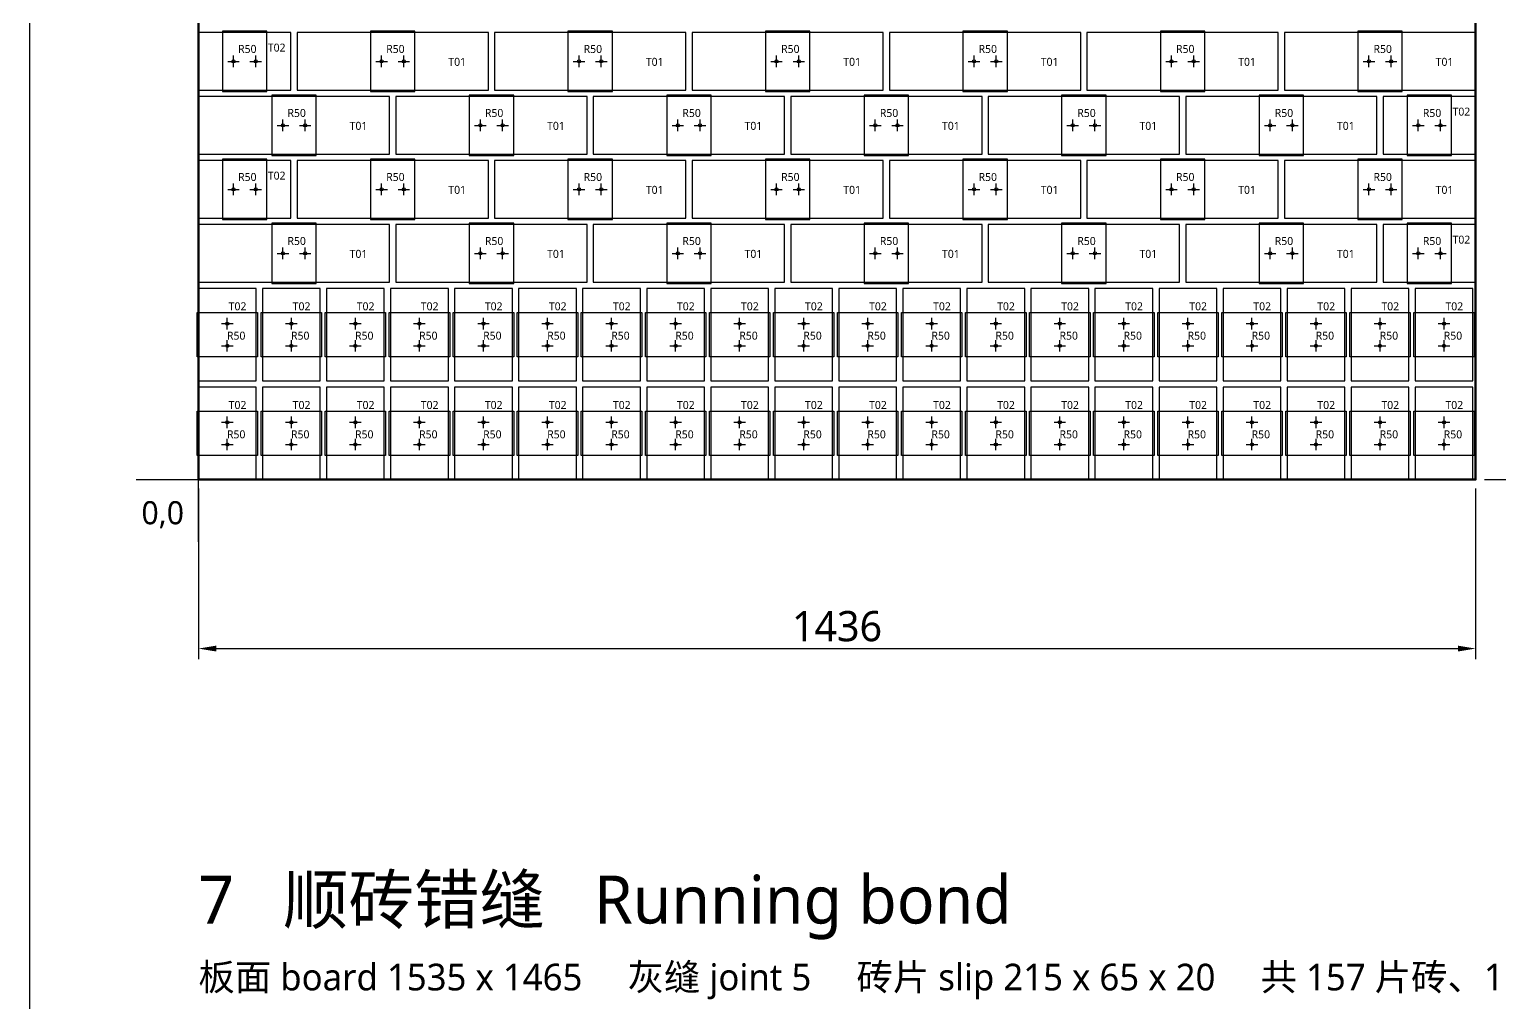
# Model space of a CAD drawing. Header units: millimetres. Extents: x -190 to 8130, y -7782 to 208.
# Drawn here: x -190 to 1463, y -5660 to -4565 of the extents above; entities that cross this region are included whole.
import ezdxf
from ezdxf.enums import TextEntityAlignment as Align

# ---------------------------------------------------------------- set-up
doc = ezdxf.new("R2010")
doc.units = ezdxf.units.MM
for name, color, linetype in [('BOARD', 7, 'Continuous'), ('BORDER', 7, 'Continuous'), ('DIM', 8, 'Continuous'), ('ORIGIN', 1, 'Continuous'), ('P4_CLIP', 4, 'Continuous'), ('P4_HOLE', 1, 'Continuous'), ('P4_SLIP', 7, 'Continuous'), ('P4_TXT_B', 7, 'Continuous'), ('P4_TXT_C', 4, 'Continuous'), ('TITLE', 7, 'Continuous')]:
    doc.layers.add(name, color=color, linetype=linetype)
doc.styles.add('CN', font='msyh.ttc')
doc.dimstyles.new('MM', dxfattribs={"dimtxt": 34, "dimasz": 20, "dimexe": 12, "dimexo": 10, "dimgap": 8, "dimtad": 1, "dimdec": 1, "dimdsep": 46, "dimtxsty": 'CN', "dimcen": 2.5, "dimazin": 3, "dimtfac": 1, "dimtmove": 0, "dimatfit": 3})

msp = doc.modelspace()

# ---------------------------------------------------------------- linework, layer by layer
at = {"layer": 'BOARD', "lineweight": 50}
msp.add_lwpolyline([(0, -5071.5), (1436, -5071.5), (1436, -3554.5), (0, -3554.5)], close=True, dxfattribs=at)
at = {"layer": 'BORDER'}
msp.add_lwpolyline([(-190, -7781.5), (8129.51, -7781.5), (8129.51, 207.69), (-190, 207.69)], close=True, dxfattribs=at)
at = {"layer": 'ORIGIN'}
for p, q in [((0, -5141.5), (0, -4981.5)), ((-70, -5071.5), (90, -5071.5))]:
    msp.add_line(p, q, dxfattribs=at)
at = {"layer": 'P4_CLIP'}
for points in [[(27, -4635), (77, -4635), (77, -4567), (27, -4567)], [(193.5, -4635), (243.5, -4635), (243.5, -4567), (193.5, -4567)], [(415.5, -4635), (465.5, -4635), (465.5, -4567), (415.5, -4567)], [(637.5, -4635), (687.5, -4635), (687.5, -4567), (637.5, -4567)], [(859.5, -4635), (909.5, -4635), (909.5, -4567), (859.5, -4567)], [(1081.5, -4635), (1131.5, -4635), (1131.5, -4567), (1081.5, -4567)], [(1303.5, -4635), (1353.5, -4635), (1353.5, -4567), (1303.5, -4567)], [(82.5, -4707), (132.5, -4707), (132.5, -4639), (82.5, -4639)], [(304.5, -4707), (354.5, -4707), (354.5, -4639), (304.5, -4639)], [(526.5, -4707), (576.5, -4707), (576.5, -4639), (526.5, -4639)], [(748.5, -4707), (798.5, -4707), (798.5, -4639), (748.5, -4639)], [(970.5, -4707), (1020.5, -4707), (1020.5, -4639), (970.5, -4639)], [(1192.5, -4707), (1242.5, -4707), (1242.5, -4639), (1192.5, -4639)], [(1359, -4707), (1409, -4707), (1409, -4639), (1359, -4639)], [(27, -4779), (77, -4779), (77, -4711), (27, -4711)], [(193.5, -4779), (243.5, -4779), (243.5, -4711), (193.5, -4711)], [(415.5, -4779), (465.5, -4779), (465.5, -4711), (415.5, -4711)], [(637.5, -4779), (687.5, -4779), (687.5, -4711), (637.5, -4711)], [(859.5, -4779), (909.5, -4779), (909.5, -4711), (859.5, -4711)], [(1081.5, -4779), (1131.5, -4779), (1131.5, -4711), (1081.5, -4711)], [(1303.5, -4779), (1353.5, -4779), (1353.5, -4711), (1303.5, -4711)], [(82.5, -4851), (132.5, -4851), (132.5, -4783), (82.5, -4783)], [(304.5, -4851), (354.5, -4851), (354.5, -4783), (304.5, -4783)], [(526.5, -4851), (576.5, -4851), (576.5, -4783), (526.5, -4783)], [(748.5, -4851), (798.5, -4851), (798.5, -4783), (748.5, -4783)], [(970.5, -4851), (1020.5, -4851), (1020.5, -4783), (970.5, -4783)], [(1192.5, -4851), (1242.5, -4851), (1242.5, -4783), (1192.5, -4783)], [(1359, -4851), (1409, -4851), (1409, -4783), (1359, -4783)], [(-1.5, -4933.5), (-1.5, -4883.5), (66.5, -4883.5), (66.5, -4933.5)], [(70.5, -4933.5), (70.5, -4883.5), (138.5, -4883.5), (138.5, -4933.5)], [(142.5, -4933.5), (142.5, -4883.5), (210.5, -4883.5), (210.5, -4933.5)], [(214.5, -4933.5), (214.5, -4883.5), (282.5, -4883.5), (282.5, -4933.5)], [(286.5, -4933.5), (286.5, -4883.5), (354.5, -4883.5), (354.5, -4933.5)], [(358.5, -4933.5), (358.5, -4883.5), (426.5, -4883.5), (426.5, -4933.5)], [(430.5, -4933.5), (430.5, -4883.5), (498.5, -4883.5), (498.5, -4933.5)], [(502.5, -4933.5), (502.5, -4883.5), (570.5, -4883.5), (570.5, -4933.5)], [(574.5, -4933.5), (574.5, -4883.5), (642.5, -4883.5), (642.5, -4933.5)], [(646.5, -4933.5), (646.5, -4883.5), (714.5, -4883.5), (714.5, -4933.5)], [(718.5, -4933.5), (718.5, -4883.5), (786.5, -4883.5), (786.5, -4933.5)], [(790.5, -4933.5), (790.5, -4883.5), (858.5, -4883.5), (858.5, -4933.5)], [(862.5, -4933.5), (862.5, -4883.5), (930.5, -4883.5), (930.5, -4933.5)], [(934.5, -4933.5), (934.5, -4883.5), (1002.5, -4883.5), (1002.5, -4933.5)], [(1006.5, -4933.5), (1006.5, -4883.5), (1074.5, -4883.5), (1074.5, -4933.5)], [(1078.5, -4933.5), (1078.5, -4883.5), (1146.5, -4883.5), (1146.5, -4933.5)], [(1150.5, -4933.5), (1150.5, -4883.5), (1218.5, -4883.5), (1218.5, -4933.5)], [(1222.5, -4933.5), (1222.5, -4883.5), (1290.5, -4883.5), (1290.5, -4933.5)], [(1294.5, -4933.5), (1294.5, -4883.5), (1362.5, -4883.5), (1362.5, -4933.5)], [(1366.5, -4933.5), (1366.5, -4883.5), (1434.5, -4883.5), (1434.5, -4933.5)], [(-1.5, -5044.5), (-1.5, -4994.5), (66.5, -4994.5), (66.5, -5044.5)], [(70.5, -5044.5), (70.5, -4994.5), (138.5, -4994.5), (138.5, -5044.5)], [(142.5, -5044.5), (142.5, -4994.5), (210.5, -4994.5), (210.5, -5044.5)], [(214.5, -5044.5), (214.5, -4994.5), (282.5, -4994.5), (282.5, -5044.5)], [(286.5, -5044.5), (286.5, -4994.5), (354.5, -4994.5), (354.5, -5044.5)], [(358.5, -5044.5), (358.5, -4994.5), (426.5, -4994.5), (426.5, -5044.5)], [(430.5, -5044.5), (430.5, -4994.5), (498.5, -4994.5), (498.5, -5044.5)], [(502.5, -5044.5), (502.5, -4994.5), (570.5, -4994.5), (570.5, -5044.5)], [(574.5, -5044.5), (574.5, -4994.5), (642.5, -4994.5), (642.5, -5044.5)], [(646.5, -5044.5), (646.5, -4994.5), (714.5, -4994.5), (714.5, -5044.5)], [(718.5, -5044.5), (718.5, -4994.5), (786.5, -4994.5), (786.5, -5044.5)], [(790.5, -5044.5), (790.5, -4994.5), (858.5, -4994.5), (858.5, -5044.5)], [(862.5, -5044.5), (862.5, -4994.5), (930.5, -4994.5), (930.5, -5044.5)], [(934.5, -5044.5), (934.5, -4994.5), (1002.5, -4994.5), (1002.5, -5044.5)], [(1006.5, -5044.5), (1006.5, -4994.5), (1074.5, -4994.5), (1074.5, -5044.5)], [(1078.5, -5044.5), (1078.5, -4994.5), (1146.5, -4994.5), (1146.5, -5044.5)], [(1150.5, -5044.5), (1150.5, -4994.5), (1218.5, -4994.5), (1218.5, -5044.5)], [(1222.5, -5044.5), (1222.5, -4994.5), (1290.5, -4994.5), (1290.5, -5044.5)], [(1294.5, -5044.5), (1294.5, -4994.5), (1362.5, -4994.5), (1362.5, -5044.5)], [(1366.5, -5044.5), (1366.5, -4994.5), (1434.5, -4994.5), (1434.5, -5044.5)]]:
    msp.add_lwpolyline(points, close=True, dxfattribs=at)
at = {"layer": 'P4_HOLE'}
for p, q in [((39.5, -4607.5), (39.5, -4594.5)), ((64.5, -4607.5), (64.5, -4594.5)), ((206, -4607.5), (206, -4594.5)), ((231, -4607.5), (231, -4594.5)), ((428, -4607.5), (428, -4594.5)), ((453, -4607.5), (453, -4594.5)), ((650, -4607.5), (650, -4594.5)), ((675, -4607.5), (675, -4594.5)), ((872, -4607.5), (872, -4594.5)), ((897, -4607.5), (897, -4594.5)), ((1094, -4607.5), (1094, -4594.5)), ((1119, -4607.5), (1119, -4594.5)), ((1316, -4607.5), (1316, -4594.5)), ((1341, -4607.5), (1341, -4594.5)), ((33, -4601), (46, -4601)), ((58, -4601), (71, -4601)), ((199.5, -4601), (212.5, -4601)), ((224.5, -4601), (237.5, -4601)), ((421.5, -4601), (434.5, -4601)), ((446.5, -4601), (459.5, -4601)), ((643.5, -4601), (656.5, -4601)), ((668.5, -4601), (681.5, -4601)), ((865.5, -4601), (878.5, -4601)), ((890.5, -4601), (903.5, -4601)), ((1087.5, -4601), (1100.5, -4601)), ((1112.5, -4601), (1125.5, -4601)), ((1309.5, -4601), (1322.5, -4601)), ((1334.5, -4601), (1347.5, -4601)), ((88.5, -4673), (101.5, -4673)), ((95, -4679.5), (95, -4666.5)), ((113.5, -4673), (126.5, -4673)), ((120, -4679.5), (120, -4666.5)), ((310.5, -4673), (323.5, -4673)), ((317, -4679.5), (317, -4666.5)), ((335.5, -4673), (348.5, -4673)), ((342, -4679.5), (342, -4666.5)), ((532.5, -4673), (545.5, -4673)), ((539, -4679.5), (539, -4666.5)), ((557.5, -4673), (570.5, -4673)), ((564, -4679.5), (564, -4666.5)), ((754.5, -4673), (767.5, -4673)), ((761, -4679.5), (761, -4666.5)), ((779.5, -4673), (792.5, -4673)), ((786, -4679.5), (786, -4666.5)), ((976.5, -4673), (989.5, -4673)), ((983, -4679.5), (983, -4666.5)), ((1001.5, -4673), (1014.5, -4673)), ((1008, -4679.5), (1008, -4666.5)), ((1198.5, -4673), (1211.5, -4673)), ((1205, -4679.5), (1205, -4666.5)), ((1223.5, -4673), (1236.5, -4673)), ((1230, -4679.5), (1230, -4666.5)), ((1365, -4673), (1378, -4673)), ((1371.5, -4679.5), (1371.5, -4666.5)), ((1390, -4673), (1403, -4673)), ((1396.5, -4679.5), (1396.5, -4666.5)), ((39.5, -4751.5), (39.5, -4738.5)), ((64.5, -4751.5), (64.5, -4738.5)), ((206, -4751.5), (206, -4738.5)), ((231, -4751.5), (231, -4738.5)), ((428, -4751.5), (428, -4738.5)), ((453, -4751.5), (453, -4738.5)), ((650, -4751.5), (650, -4738.5)), ((675, -4751.5), (675, -4738.5)), ((872, -4751.5), (872, -4738.5)), ((897, -4751.5), (897, -4738.5)), ((1094, -4751.5), (1094, -4738.5)), ((1119, -4751.5), (1119, -4738.5)), ((1316, -4751.5), (1316, -4738.5)), ((1341, -4751.5), (1341, -4738.5)), ((33, -4745), (46, -4745)), ((58, -4745), (71, -4745)), ((199.5, -4745), (212.5, -4745)), ((224.5, -4745), (237.5, -4745)), ((421.5, -4745), (434.5, -4745)), ((446.5, -4745), (459.5, -4745)), ((643.5, -4745), (656.5, -4745)), ((668.5, -4745), (681.5, -4745)), ((865.5, -4745), (878.5, -4745)), ((890.5, -4745), (903.5, -4745)), ((1087.5, -4745), (1100.5, -4745)), ((1112.5, -4745), (1125.5, -4745)), ((1309.5, -4745), (1322.5, -4745)), ((1334.5, -4745), (1347.5, -4745)), ((88.5, -4817), (101.5, -4817)), ((95, -4823.5), (95, -4810.5)), ((113.5, -4817), (126.5, -4817)), ((120, -4823.5), (120, -4810.5)), ((310.5, -4817), (323.5, -4817)), ((317, -4823.5), (317, -4810.5)), ((335.5, -4817), (348.5, -4817)), ((342, -4823.5), (342, -4810.5)), ((532.5, -4817), (545.5, -4817)), ((539, -4823.5), (539, -4810.5)), ((557.5, -4817), (570.5, -4817)), ((564, -4823.5), (564, -4810.5)), ((754.5, -4817), (767.5, -4817)), ((761, -4823.5), (761, -4810.5)), ((779.5, -4817), (792.5, -4817)), ((786, -4823.5), (786, -4810.5)), ((976.5, -4817), (989.5, -4817)), ((983, -4823.5), (983, -4810.5)), ((1001.5, -4817), (1014.5, -4817)), ((1008, -4823.5), (1008, -4810.5)), ((1198.5, -4817), (1211.5, -4817)), ((1205, -4823.5), (1205, -4810.5)), ((1223.5, -4817), (1236.5, -4817)), ((1230, -4823.5), (1230, -4810.5)), ((1365, -4817), (1378, -4817)), ((1371.5, -4823.5), (1371.5, -4810.5)), ((1390, -4817), (1403, -4817)), ((1396.5, -4823.5), (1396.5, -4810.5)), ((32.5, -4902.5), (32.5, -4889.5)), ((104.5, -4902.5), (104.5, -4889.5)), ((176.5, -4902.5), (176.5, -4889.5)), ((248.5, -4902.5), (248.5, -4889.5)), ((320.5, -4902.5), (320.5, -4889.5)), ((392.5, -4902.5), (392.5, -4889.5)), ((464.5, -4902.5), (464.5, -4889.5)), ((536.5, -4902.5), (536.5, -4889.5)), ((608.5, -4902.5), (608.5, -4889.5)), ((680.5, -4902.5), (680.5, -4889.5)), ((752.5, -4902.5), (752.5, -4889.5)), ((824.5, -4902.5), (824.5, -4889.5)), ((896.5, -4902.5), (896.5, -4889.5)), ((968.5, -4902.5), (968.5, -4889.5)), ((1040.5, -4902.5), (1040.5, -4889.5)), ((1112.5, -4902.5), (1112.5, -4889.5)), ((1184.5, -4902.5), (1184.5, -4889.5)), ((1256.5, -4902.5), (1256.5, -4889.5)), ((1328.5, -4902.5), (1328.5, -4889.5)), ((1400.5, -4902.5), (1400.5, -4889.5)), ((26, -4896), (39, -4896)), ((98, -4896), (111, -4896)), ((170, -4896), (183, -4896)), ((242, -4896), (255, -4896)), ((314, -4896), (327, -4896)), ((386, -4896), (399, -4896)), ((458, -4896), (471, -4896)), ((530, -4896), (543, -4896)), ((602, -4896), (615, -4896)), ((674, -4896), (687, -4896)), ((746, -4896), (759, -4896)), ((818, -4896), (831, -4896)), ((890, -4896), (903, -4896)), ((962, -4896), (975, -4896)), ((1034, -4896), (1047, -4896)), ((1106, -4896), (1119, -4896)), ((1178, -4896), (1191, -4896)), ((1250, -4896), (1263, -4896)), ((1322, -4896), (1335, -4896)), ((1394, -4896), (1407, -4896)), ((26, -4921), (39, -4921)), ((32.5, -4927.5), (32.5, -4914.5)), ((98, -4921), (111, -4921)), ((104.5, -4927.5), (104.5, -4914.5)), ((170, -4921), (183, -4921)), ((176.5, -4927.5), (176.5, -4914.5)), ((242, -4921), (255, -4921)), ((248.5, -4927.5), (248.5, -4914.5)), ((314, -4921), (327, -4921)), ((320.5, -4927.5), (320.5, -4914.5)), ((386, -4921), (399, -4921)), ((392.5, -4927.5), (392.5, -4914.5)), ((458, -4921), (471, -4921)), ((464.5, -4927.5), (464.5, -4914.5)), ((530, -4921), (543, -4921)), ((536.5, -4927.5), (536.5, -4914.5)), ((602, -4921), (615, -4921)), ((608.5, -4927.5), (608.5, -4914.5)), ((674, -4921), (687, -4921)), ((680.5, -4927.5), (680.5, -4914.5)), ((746, -4921), (759, -4921)), ((752.5, -4927.5), (752.5, -4914.5)), ((818, -4921), (831, -4921)), ((824.5, -4927.5), (824.5, -4914.5)), ((890, -4921), (903, -4921)), ((896.5, -4927.5), (896.5, -4914.5)), ((962, -4921), (975, -4921)), ((968.5, -4927.5), (968.5, -4914.5)), ((1034, -4921), (1047, -4921)), ((1040.5, -4927.5), (1040.5, -4914.5)), ((1106, -4921), (1119, -4921)), ((1112.5, -4927.5), (1112.5, -4914.5)), ((1178, -4921), (1191, -4921)), ((1184.5, -4927.5), (1184.5, -4914.5)), ((1250, -4921), (1263, -4921)), ((1256.5, -4927.5), (1256.5, -4914.5)), ((1322, -4921), (1335, -4921)), ((1328.5, -4927.5), (1328.5, -4914.5)), ((1394, -4921), (1407, -4921)), ((1400.5, -4927.5), (1400.5, -4914.5)), ((26, -5007), (39, -5007)), ((32.5, -5013.5), (32.5, -5000.5)), ((98, -5007), (111, -5007)), ((104.5, -5013.5), (104.5, -5000.5)), ((170, -5007), (183, -5007)), ((176.5, -5013.5), (176.5, -5000.5)), ((242, -5007), (255, -5007)), ((248.5, -5013.5), (248.5, -5000.5)), ((314, -5007), (327, -5007)), ((320.5, -5013.5), (320.5, -5000.5)), ((386, -5007), (399, -5007)), ((392.5, -5013.5), (392.5, -5000.5)), ((458, -5007), (471, -5007)), ((464.5, -5013.5), (464.5, -5000.5)), ((530, -5007), (543, -5007)), ((536.5, -5013.5), (536.5, -5000.5)), ((602, -5007), (615, -5007)), ((608.5, -5013.5), (608.5, -5000.5)), ((674, -5007), (687, -5007)), ((680.5, -5013.5), (680.5, -5000.5)), ((746, -5007), (759, -5007)), ((752.5, -5013.5), (752.5, -5000.5)), ((818, -5007), (831, -5007)), ((824.5, -5013.5), (824.5, -5000.5)), ((890, -5007), (903, -5007)), ((896.5, -5013.5), (896.5, -5000.5)), ((962, -5007), (975, -5007)), ((968.5, -5013.5), (968.5, -5000.5)), ((1034, -5007), (1047, -5007)), ((1040.5, -5013.5), (1040.5, -5000.5)), ((1106, -5007), (1119, -5007)), ((1112.5, -5013.5), (1112.5, -5000.5)), ((1178, -5007), (1191, -5007)), ((1184.5, -5013.5), (1184.5, -5000.5)), ((1250, -5007), (1263, -5007)), ((1256.5, -5013.5), (1256.5, -5000.5)), ((1322, -5007), (1335, -5007)), ((1328.5, -5013.5), (1328.5, -5000.5)), ((1394, -5007), (1407, -5007)), ((1400.5, -5013.5), (1400.5, -5000.5)), ((26, -5032), (39, -5032)), ((32.5, -5038.5), (32.5, -5025.5)), ((98, -5032), (111, -5032)), ((104.5, -5038.5), (104.5, -5025.5)), ((170, -5032), (183, -5032)), ((176.5, -5038.5), (176.5, -5025.5)), ((242, -5032), (255, -5032)), ((248.5, -5038.5), (248.5, -5025.5)), ((314, -5032), (327, -5032)), ((320.5, -5038.5), (320.5, -5025.5)), ((386, -5032), (399, -5032)), ((392.5, -5038.5), (392.5, -5025.5)), ((458, -5032), (471, -5032)), ((464.5, -5038.5), (464.5, -5025.5)), ((530, -5032), (543, -5032)), ((536.5, -5038.5), (536.5, -5025.5)), ((602, -5032), (615, -5032)), ((608.5, -5038.5), (608.5, -5025.5)), ((674, -5032), (687, -5032)), ((680.5, -5038.5), (680.5, -5025.5)), ((746, -5032), (759, -5032)), ((752.5, -5038.5), (752.5, -5025.5)), ((818, -5032), (831, -5032)), ((824.5, -5038.5), (824.5, -5025.5)), ((890, -5032), (903, -5032)), ((896.5, -5038.5), (896.5, -5025.5)), ((962, -5032), (975, -5032)), ((968.5, -5038.5), (968.5, -5025.5)), ((1034, -5032), (1047, -5032)), ((1040.5, -5038.5), (1040.5, -5025.5)), ((1106, -5032), (1119, -5032)), ((1112.5, -5038.5), (1112.5, -5025.5)), ((1178, -5032), (1191, -5032)), ((1184.5, -5038.5), (1184.5, -5025.5)), ((1250, -5032), (1263, -5032)), ((1256.5, -5038.5), (1256.5, -5025.5)), ((1322, -5032), (1335, -5032)), ((1328.5, -5038.5), (1328.5, -5025.5)), ((1394, -5032), (1407, -5032)), ((1400.5, -5038.5), (1400.5, -5025.5))]:
    msp.add_line(p, q, dxfattribs=at)
for centre in [(39.5, -4601), (64.5, -4601), (206, -4601), (231, -4601), (428, -4601), (453, -4601), (650, -4601), (675, -4601), (872, -4601), (897, -4601), (1094, -4601), (1119, -4601), (1316, -4601), (1341, -4601), (95, -4673), (120, -4673), (317, -4673), (342, -4673), (539, -4673), (564, -4673), (761, -4673), (786, -4673), (983, -4673), (1008, -4673), (1205, -4673), (1230, -4673), (1371.5, -4673), (1396.5, -4673), (39.5, -4745), (64.5, -4745), (206, -4745), (231, -4745), (428, -4745), (453, -4745), (650, -4745), (675, -4745), (872, -4745), (897, -4745), (1094, -4745), (1119, -4745), (1316, -4745), (1341, -4745), (95, -4817), (120, -4817), (317, -4817), (342, -4817), (539, -4817), (564, -4817), (761, -4817), (786, -4817), (983, -4817), (1008, -4817), (1205, -4817), (1230, -4817), (1371.5, -4817), (1396.5, -4817), (32.5, -4896), (104.5, -4896), (176.5, -4896), (248.5, -4896), (320.5, -4896), (392.5, -4896), (464.5, -4896), (536.5, -4896), (608.5, -4896), (680.5, -4896), (752.5, -4896), (824.5, -4896), (896.5, -4896), (968.5, -4896), (1040.5, -4896), (1112.5, -4896), (1184.5, -4896), (1256.5, -4896), (1328.5, -4896), (1400.5, -4896), (32.5, -4921), (104.5, -4921), (176.5, -4921), (248.5, -4921), (320.5, -4921), (392.5, -4921), (464.5, -4921), (536.5, -4921), (608.5, -4921), (680.5, -4921), (752.5, -4921), (824.5, -4921), (896.5, -4921), (968.5, -4921), (1040.5, -4921), (1112.5, -4921), (1184.5, -4921), (1256.5, -4921), (1328.5, -4921), (1400.5, -4921), (32.5, -5007), (104.5, -5007), (176.5, -5007), (248.5, -5007), (320.5, -5007), (392.5, -5007), (464.5, -5007), (536.5, -5007), (608.5, -5007), (680.5, -5007), (752.5, -5007), (824.5, -5007), (896.5, -5007), (968.5, -5007), (1040.5, -5007), (1112.5, -5007), (1184.5, -5007), (1256.5, -5007), (1328.5, -5007), (1400.5, -5007), (32.5, -5032), (104.5, -5032), (176.5, -5032), (248.5, -5032), (320.5, -5032), (392.5, -5032), (464.5, -5032), (536.5, -5032), (608.5, -5032), (680.5, -5032), (752.5, -5032), (824.5, -5032), (896.5, -5032), (968.5, -5032), (1040.5, -5032), (1112.5, -5032), (1184.5, -5032), (1256.5, -5032), (1328.5, -5032), (1400.5, -5032)]:
    msp.add_circle(centre, 1.75, dxfattribs=at)
at = {"layer": 'P4_SLIP'}
for points in [[(0, -4633.5), (104, -4633.5), (104, -4568.5), (0, -4568.5)], [(111, -4633.5), (326, -4633.5), (326, -4568.5), (111, -4568.5)], [(333, -4633.5), (548, -4633.5), (548, -4568.5), (333, -4568.5)], [(555, -4633.5), (770, -4633.5), (770, -4568.5), (555, -4568.5)], [(777, -4633.5), (992, -4633.5), (992, -4568.5), (777, -4568.5)], [(999, -4633.5), (1214, -4633.5), (1214, -4568.5), (999, -4568.5)], [(1221, -4633.5), (1436, -4633.5), (1436, -4568.5), (1221, -4568.5)], [(0, -4705.5), (215, -4705.5), (215, -4640.5), (0, -4640.5)], [(222, -4705.5), (437, -4705.5), (437, -4640.5), (222, -4640.5)], [(444, -4705.5), (659, -4705.5), (659, -4640.5), (444, -4640.5)], [(666, -4705.5), (881, -4705.5), (881, -4640.5), (666, -4640.5)], [(888, -4705.5), (1103, -4705.5), (1103, -4640.5), (888, -4640.5)], [(1110, -4705.5), (1325, -4705.5), (1325, -4640.5), (1110, -4640.5)], [(1332, -4705.5), (1436, -4705.5), (1436, -4640.5), (1332, -4640.5)], [(0, -4777.5), (104, -4777.5), (104, -4712.5), (0, -4712.5)], [(111, -4777.5), (326, -4777.5), (326, -4712.5), (111, -4712.5)], [(333, -4777.5), (548, -4777.5), (548, -4712.5), (333, -4712.5)], [(555, -4777.5), (770, -4777.5), (770, -4712.5), (555, -4712.5)], [(777, -4777.5), (992, -4777.5), (992, -4712.5), (777, -4712.5)], [(999, -4777.5), (1214, -4777.5), (1214, -4712.5), (999, -4712.5)], [(1221, -4777.5), (1436, -4777.5), (1436, -4712.5), (1221, -4712.5)], [(0, -4849.5), (215, -4849.5), (215, -4784.5), (0, -4784.5)], [(222, -4849.5), (437, -4849.5), (437, -4784.5), (222, -4784.5)], [(444, -4849.5), (659, -4849.5), (659, -4784.5), (444, -4784.5)], [(666, -4849.5), (881, -4849.5), (881, -4784.5), (666, -4784.5)], [(888, -4849.5), (1103, -4849.5), (1103, -4784.5), (888, -4784.5)], [(1110, -4849.5), (1325, -4849.5), (1325, -4784.5), (1110, -4784.5)], [(1332, -4849.5), (1436, -4849.5), (1436, -4784.5), (1332, -4784.5)], [(0, -4960.5), (65, -4960.5), (65, -4856.5), (0, -4856.5)], [(72, -4960.5), (137, -4960.5), (137, -4856.5), (72, -4856.5)], [(144, -4960.5), (209, -4960.5), (209, -4856.5), (144, -4856.5)], [(216, -4960.5), (281, -4960.5), (281, -4856.5), (216, -4856.5)], [(288, -4960.5), (353, -4960.5), (353, -4856.5), (288, -4856.5)], [(360, -4960.5), (425, -4960.5), (425, -4856.5), (360, -4856.5)], [(432, -4960.5), (497, -4960.5), (497, -4856.5), (432, -4856.5)], [(504, -4960.5), (569, -4960.5), (569, -4856.5), (504, -4856.5)], [(576, -4960.5), (641, -4960.5), (641, -4856.5), (576, -4856.5)], [(648, -4960.5), (713, -4960.5), (713, -4856.5), (648, -4856.5)], [(720, -4960.5), (785, -4960.5), (785, -4856.5), (720, -4856.5)], [(792, -4960.5), (857, -4960.5), (857, -4856.5), (792, -4856.5)], [(864, -4960.5), (929, -4960.5), (929, -4856.5), (864, -4856.5)], [(936, -4960.5), (1001, -4960.5), (1001, -4856.5), (936, -4856.5)], [(1008, -4960.5), (1073, -4960.5), (1073, -4856.5), (1008, -4856.5)], [(1080, -4960.5), (1145, -4960.5), (1145, -4856.5), (1080, -4856.5)], [(1152, -4960.5), (1217, -4960.5), (1217, -4856.5), (1152, -4856.5)], [(1224, -4960.5), (1289, -4960.5), (1289, -4856.5), (1224, -4856.5)], [(1296, -4960.5), (1361, -4960.5), (1361, -4856.5), (1296, -4856.5)], [(1368, -4960.5), (1433, -4960.5), (1433, -4856.5), (1368, -4856.5)], [(0, -5071.5), (65, -5071.5), (65, -4967.5), (0, -4967.5)], [(72, -5071.5), (137, -5071.5), (137, -4967.5), (72, -4967.5)], [(144, -5071.5), (209, -5071.5), (209, -4967.5), (144, -4967.5)], [(216, -5071.5), (281, -5071.5), (281, -4967.5), (216, -4967.5)], [(288, -5071.5), (353, -5071.5), (353, -4967.5), (288, -4967.5)], [(360, -5071.5), (425, -5071.5), (425, -4967.5), (360, -4967.5)], [(432, -5071.5), (497, -5071.5), (497, -4967.5), (432, -4967.5)], [(504, -5071.5), (569, -5071.5), (569, -4967.5), (504, -4967.5)], [(576, -5071.5), (641, -5071.5), (641, -4967.5), (576, -4967.5)], [(648, -5071.5), (713, -5071.5), (713, -4967.5), (648, -4967.5)], [(720, -5071.5), (785, -5071.5), (785, -4967.5), (720, -4967.5)], [(792, -5071.5), (857, -5071.5), (857, -4967.5), (792, -4967.5)], [(864, -5071.5), (929, -5071.5), (929, -4967.5), (864, -4967.5)], [(936, -5071.5), (1001, -5071.5), (1001, -4967.5), (936, -4967.5)], [(1008, -5071.5), (1073, -5071.5), (1073, -4967.5), (1008, -4967.5)], [(1080, -5071.5), (1145, -5071.5), (1145, -4967.5), (1080, -4967.5)], [(1152, -5071.5), (1217, -5071.5), (1217, -4967.5), (1152, -4967.5)], [(1224, -5071.5), (1289, -5071.5), (1289, -4967.5), (1224, -4967.5)], [(1296, -5071.5), (1361, -5071.5), (1361, -4967.5), (1296, -4967.5)], [(1368, -5071.5), (1433, -5071.5), (1433, -4967.5), (1368, -4967.5)]]:
    msp.add_lwpolyline(points, close=True, dxfattribs=at)

# ---------------------------------------------------------------- texts
at = {"layer": 'ORIGIN', "style": 'CN'}
msp.add_text('0,0', height=26, dxfattribs=at).set_placement((-64, -5129.5), align=Align.BOTTOM_LEFT)
at = {"layer": 'P4_TXT_B', "style": 'CN'}
for s, p in [('T02', (88, -4585.5)), ('T01', (291, -4601.5)), ('T01', (513, -4601.5)), ('T01', (735, -4601.5)), ('T01', (957, -4601.5)), ('T01', (1179, -4601.5)), ('T01', (1401, -4601.5)), ('T02', (1420, -4657.5)), ('T01', (180, -4673.5)), ('T01', (402, -4673.5)), ('T01', (624, -4673.5)), ('T01', (846, -4673.5)), ('T01', (1068, -4673.5)), ('T01', (1290, -4673.5)), ('T02', (88, -4729.5)), ('T01', (291, -4745.5)), ('T01', (513, -4745.5)), ('T01', (735, -4745.5)), ('T01', (957, -4745.5)), ('T01', (1179, -4745.5)), ('T01', (1401, -4745.5)), ('T02', (1420, -4801.5)), ('T01', (180, -4817.5)), ('T01', (402, -4817.5)), ('T01', (624, -4817.5)), ('T01', (846, -4817.5)), ('T01', (1068, -4817.5)), ('T01', (1290, -4817.5)), ('T02', (44, -4876.5)), ('T02', (116, -4876.5)), ('T02', (188, -4876.5)), ('T02', (260, -4876.5)), ('T02', (332, -4876.5)), ('T02', (404, -4876.5)), ('T02', (476, -4876.5)), ('T02', (548, -4876.5)), ('T02', (620, -4876.5)), ('T02', (692, -4876.5)), ('T02', (764, -4876.5)), ('T02', (836, -4876.5)), ('T02', (908, -4876.5)), ('T02', (980, -4876.5)), ('T02', (1052, -4876.5)), ('T02', (1124, -4876.5)), ('T02', (1196, -4876.5)), ('T02', (1268, -4876.5)), ('T02', (1340, -4876.5)), ('T02', (1412, -4876.5)), ('T02', (44, -4987.5)), ('T02', (116, -4987.5)), ('T02', (188, -4987.5)), ('T02', (260, -4987.5)), ('T02', (332, -4987.5)), ('T02', (404, -4987.5)), ('T02', (476, -4987.5)), ('T02', (548, -4987.5)), ('T02', (620, -4987.5)), ('T02', (692, -4987.5)), ('T02', (764, -4987.5)), ('T02', (836, -4987.5)), ('T02', (908, -4987.5)), ('T02', (980, -4987.5)), ('T02', (1052, -4987.5)), ('T02', (1124, -4987.5)), ('T02', (1196, -4987.5)), ('T02', (1268, -4987.5)), ('T02', (1340, -4987.5)), ('T02', (1412, -4987.5))]:
    msp.add_text(s, height=9, dxfattribs=at).set_placement(p, align=Align.MIDDLE_CENTER)
at = {"layer": 'P4_TXT_C', "style": 'CN'}
for p in [(55, -4587), (221.5, -4587), (443.5, -4587), (665.5, -4587), (887.5, -4587), (1109.5, -4587), (1331.5, -4587), (110.5, -4659), (332.5, -4659), (554.5, -4659), (776.5, -4659), (998.5, -4659), (1220.5, -4659), (1387, -4659), (55, -4731), (221.5, -4731), (443.5, -4731), (665.5, -4731), (887.5, -4731), (1109.5, -4731), (1331.5, -4731), (110.5, -4803), (332.5, -4803), (554.5, -4803), (776.5, -4803), (998.5, -4803), (1220.5, -4803), (1387, -4803), (42.5, -4909.5), (114.5, -4909.5), (186.5, -4909.5), (258.5, -4909.5), (330.5, -4909.5), (402.5, -4909.5), (474.5, -4909.5), (546.5, -4909.5), (618.5, -4909.5), (690.5, -4909.5), (762.5, -4909.5), (834.5, -4909.5), (906.5, -4909.5), (978.5, -4909.5), (1050.5, -4909.5), (1122.5, -4909.5), (1194.5, -4909.5), (1266.5, -4909.5), (1338.5, -4909.5), (1410.5, -4909.5), (42.5, -5020.5), (114.5, -5020.5), (186.5, -5020.5), (258.5, -5020.5), (330.5, -5020.5), (402.5, -5020.5), (474.5, -5020.5), (546.5, -5020.5), (618.5, -5020.5), (690.5, -5020.5), (762.5, -5020.5), (834.5, -5020.5), (906.5, -5020.5), (978.5, -5020.5), (1050.5, -5020.5), (1122.5, -5020.5), (1194.5, -5020.5), (1266.5, -5020.5), (1338.5, -5020.5), (1410.5, -5020.5)]:
    msp.add_text('R50', height=9, dxfattribs=at).set_placement(p, align=Align.MIDDLE_CENTER)
at = {"layer": 'TITLE', "style": 'CN'}
for s, height, p in [('7   顺砖错缝   Running bond', 54, (0, -5587)), ('板面 board 1535 x 1465     灰缝 joint 5     砖片 slip 215 x 65 x 20     共 157 片砖、157 个卡扣', 30, (0, -5655))]:
    msp.add_text(s, height=height, dxfattribs=at).set_placement(p, align=Align.BOTTOM_LEFT)

# ---------------------------------------------------------------- dimensions: what is measured, and where the dimension line sits
at = {"layer": 'DIM'}
msp.add_linear_dim(base=(1626, -5071.5), p1=(1436, -5071.5), p2=(1436, -3554.5), angle=90, dimstyle='MM', dxfattribs=at).render()
msp.add_linear_dim(base=(0, -5261.5), p1=(0, -5071.5), p2=(1436, -5071.5), dimstyle='MM', dxfattribs=at).render()

doc.saveas('drawing.dxf')
